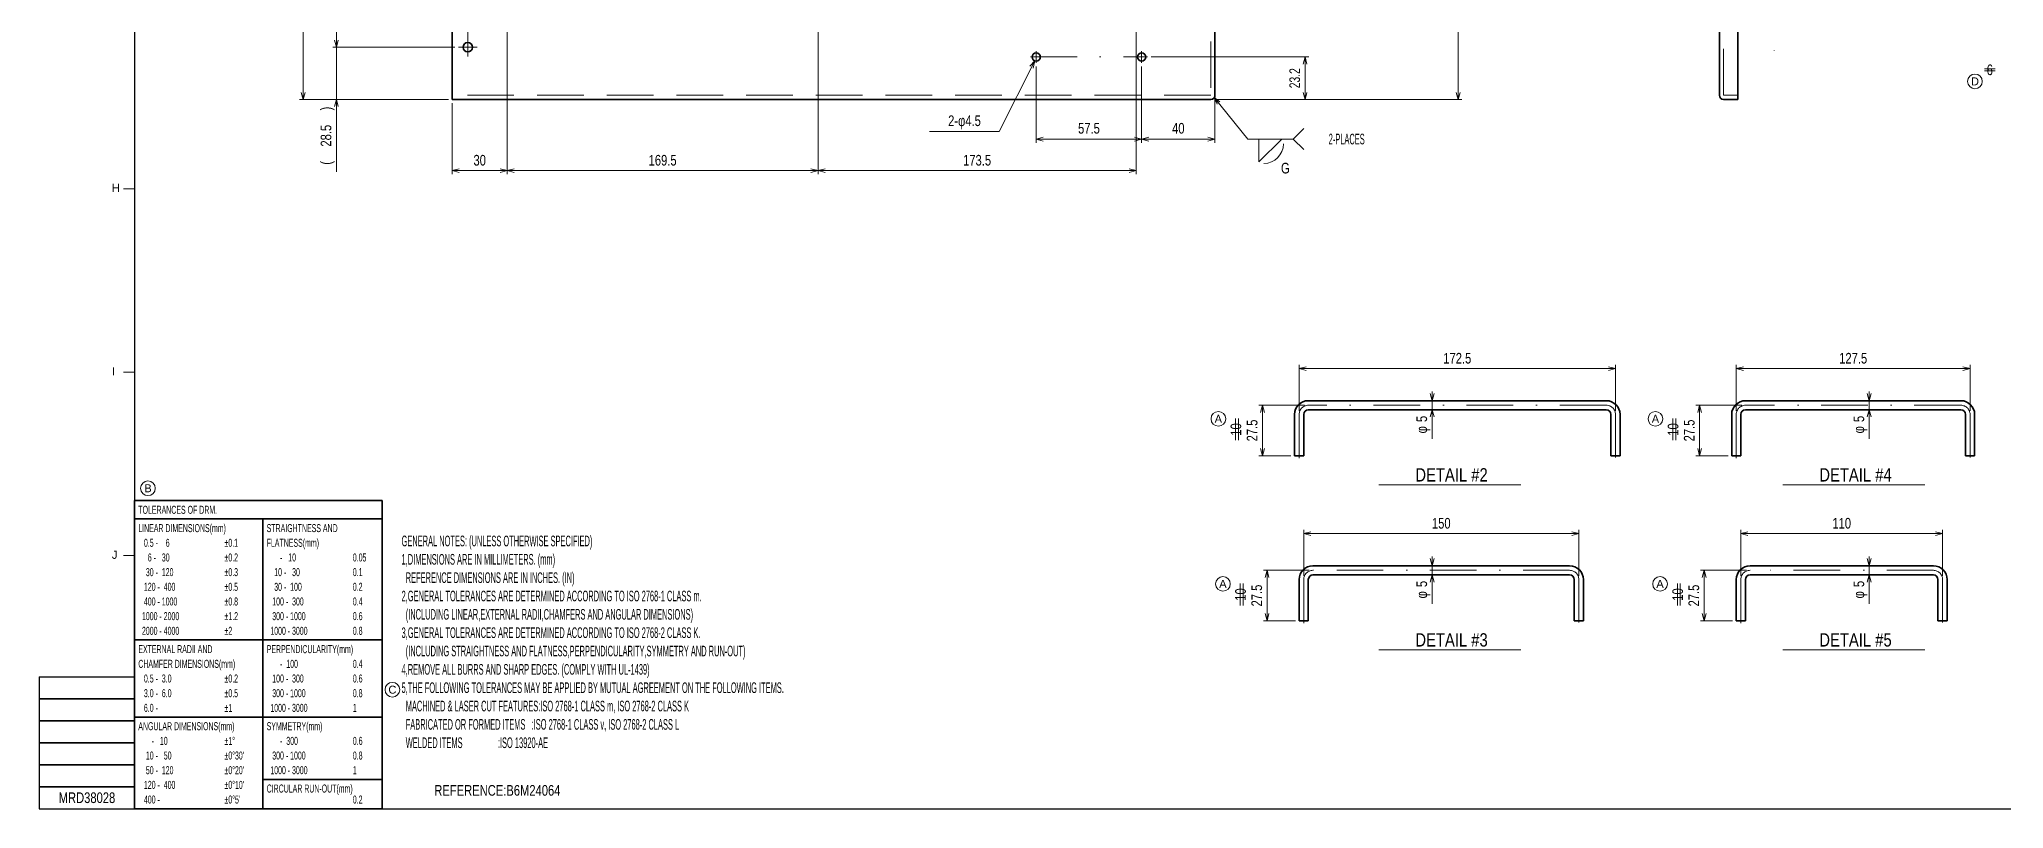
# Model space of a CAD drawing. Header units: millimetres. Extents: x 10 to 832, y 7 to 590.
# Drawn here: x 10 to 545, y 15 to 225 of the extents above; entities that cross this region are included whole.
import ezdxf
from ezdxf.enums import TextEntityAlignment as Align

# ---------------------------------------------------------------- set-up
doc = ezdxf.new("R2010")
doc.units = ezdxf.units.MM
doc.linetypes.add('DASHDOT', pattern=[25.3, 12.7, -6.3, 0, -6.3])
doc.linetypes.add('DASHED', pattern=[19, 12.7, -6.3])
for name, color, linetype in [('GR1_01', 7, 'Continuous'), ('GR1_05', 7, 'Continuous'), ('GR1_16', 7, 'Continuous'), ('GR2_02', 7, 'Continuous'), ('図面枠B6M', 7, 'Continuous'), ('表題、部品表_Layer1', 7, 'Continuous')]:
    doc.layers.add(name, color=color, linetype=linetype)
doc.styles.add('HG丸ｺﾞｼｯｸM-PRO', font='')
doc.styles.get('HG丸ｺﾞｼｯｸM-PRO').set_extended_font_data('HG丸ｺﾞｼｯｸM-PRO')

# ---------------------------------------------------------------- blocks, each defined once
blk = doc.blocks.new('BLKF023')
at = {"layer": '図面枠B6M', "color": 2, "linetype": 'Continuous', "lineweight": 25}
for p, q in [((35.5, 584), (35.5, 15)), ((9.5, 51), (9.5, 15)), ((9.5, 51), (35.5, 51)), ((9.5, 15), (831.5, 15))]:
    blk.add_line(p, q, dxfattribs=at)
at = {"layer": '図面枠B6M', "color": 4, "linetype": 'Continuous', "lineweight": 13}
for p, q in [((32.5, 184), (35.5, 184)), ((32.5, 134), (35.5, 134)), ((32.5, 84), (35.5, 84))]:
    blk.add_line(p, q, dxfattribs=at)
at = {"layer": '図面枠B6M', "color": 3, "linetype": 'Continuous', "lineweight": 35}
for p, q in [((9.5, 45), (35.5, 45)), ((9.5, 39), (35.5, 39)), ((9.5, 33), (35.5, 33)), ((9.5, 27), (35.5, 27)), ((9.5, 21), (35.5, 21))]:
    blk.add_line(p, q, dxfattribs=at)
at = {"layer": '図面枠B6M', "color": 4, "linetype": 'Continuous', "lineweight": 13, "style": 'HG丸ｺﾞｼｯｸM-PRO'}
for s, width, p in [('H', 1.00207, (29.29, 182.45)), ('I', 1.00207, (29.29, 132.45)), ('J', 1.005117, (29.29, 82.45))]:
    blk.add_text(s, height=2.25, dxfattribs=dict(at, width=width)).set_placement(p, align=Align.BOTTOM_LEFT)
blk = doc.blocks.new('BLKF035')
at = {"layer": 'GR2_02', "color": 3, "linetype": 'Continuous', "lineweight": 35}
for p, q in [((356.79, 81.25), (426.79, 81.25)), ((353.04, 66.25), (353.04, 77.5)), ((355.54, 66.25), (355.54, 77.5)), ((426.79, 78.75), (356.79, 78.75)), ((428.04, 66.25), (428.04, 77.5)), ((430.54, 77.5), (430.54, 66.25)), ((355.54, 66.25), (353.04, 66.25)), ((430.54, 66.25), (428.04, 66.25))]:
    blk.add_line(p, q, dxfattribs=at)
at = {"layer": 'GR2_02', "color": 4, "linetype": 'DASHDOT', "lineweight": 13}
for p, q in [((354.29, 77.5), (354.29, 65.62)), ((426.79, 80), (356.79, 80)), ((429.29, 77.5), (429.29, 65.8))]:
    blk.add_line(p, q, dxfattribs=at)
at = {"layer": 'GR2_02', "color": 3, "linetype": 'Continuous', "lineweight": 35}
for centre, radius, start, end in [((356.79, 77.5), 3.75, 90, 180), ((426.79, 77.5), 3.75, 0, 90), ((356.79, 77.5), 1.25, 90, 180), ((426.79, 77.5), 1.25, 0, 90)]:
    blk.add_arc(centre, radius, start, end, dxfattribs=at)
at = {"layer": 'GR2_02', "color": 4, "linetype": 'DASHDOT', "lineweight": 13}
for centre, start, end in [((356.79, 77.5), 90, 180), ((426.79, 77.5), 0, 90)]:
    blk.add_arc(centre, 2.5, start, end, dxfattribs=at)
blk = doc.blocks.new('FXTIP_ARROW_S')
at = {"color": 0, "linetype": 'Continuous', "lineweight": -2}
for q in [(-1, 0), (-0.97, 0.26), (-0.97, -0.26)]:
    blk.add_line((0, 0), q, dxfattribs=at)
blk = doc.blocks.new('FXTIP_ARROW_E')
at = {"color": 0, "linetype": 'Continuous', "lineweight": -2}
for q in [(-1, 0), (-0.97, 0.26), (-0.97, -0.26)]:
    blk.add_line((0, 0), q, dxfattribs=at)
blk = doc.blocks.new('BLKF036')
at = {"layer": 'GR2_02', "color": 3, "linetype": 'Continuous', "lineweight": 35}
for p, q in [((355.54, 126.25), (436.79, 126.25)), ((436.79, 123.75), (355.54, 123.75)), ((351.79, 111.25), (351.79, 122.5)), ((354.29, 111.25), (354.29, 122.5)), ((438.04, 111.25), (438.04, 122.5)), ((440.54, 122.5), (440.54, 111.25)), ((354.29, 111.25), (351.79, 111.25)), ((440.54, 111.25), (438.04, 111.25))]:
    blk.add_line(p, q, dxfattribs=at)
at = {"layer": 'GR2_02', "color": 4, "linetype": 'DASHDOT', "lineweight": 13}
for p, q in [((436.79, 125), (355.54, 125)), ((353.04, 122.5), (353.04, 110.62)), ((439.29, 122.5), (439.29, 110.8))]:
    blk.add_line(p, q, dxfattribs=at)
at = {"layer": 'GR2_02', "color": 3, "linetype": 'Continuous', "lineweight": 35}
for centre, radius, start, end in [((355.54, 122.5), 3.75, 90, 180), ((355.54, 122.5), 1.25, 90, 180), ((436.79, 122.5), 3.75, 0, 90), ((436.79, 122.5), 1.25, 0, 90)]:
    blk.add_arc(centre, radius, start, end, dxfattribs=at)
at = {"layer": 'GR2_02', "color": 4, "linetype": 'DASHDOT', "lineweight": 13}
for centre, start, end in [((355.54, 122.5), 90, 180), ((436.79, 122.5), 0, 90)]:
    blk.add_arc(centre, 2.5, start, end, dxfattribs=at)
blk = doc.blocks.new('BLKF037')
at = {"layer": 'GR1_01', "color": 3, "linetype": 'Continuous', "lineweight": 35}
for p, q in [((467.63, 209.52), (467.63, 452.22)), ((468.78, 453.37), (472.63, 453.37)), ((472.63, 404.68), (472.63, 453.37)), ((472.63, 208.37), (472.63, 399.68)), ((468.78, 208.37), (472.63, 208.37))]:
    blk.add_line(p, q, dxfattribs=at)
at = {"layer": 'GR1_01', "color": 4, "linetype": 'DASHED', "lineweight": 13}
for p, q in [((468.78, 209.52), (468.78, 452.22)), ((468.78, 452.22), (472.63, 452.22)), ((472.63, 209.52), (468.78, 209.52))]:
    blk.add_line(p, q, dxfattribs=at)
at = {"layer": 'GR1_01', "color": 3, "linetype": 'Continuous', "lineweight": 35}
for centre, start, end in [((468.78, 452.22), 90, 180), ((468.78, 209.52), 180, 270)]:
    blk.add_arc(centre, 1.15, start, end, dxfattribs=at)
blk = doc.blocks.new('BLKF054')
at = {"layer": 'GR1_16', "color": 4, "linetype": 'Continuous', "lineweight": 13}
for p, q in [((342.08, 197.58), (342.08, 191.33)), ((342.08, 191.33), (348.33, 197.58))]:
    blk.add_line(p, q, dxfattribs=at)
blk.add_arc((343.23, 196.43), 5.55, 271.8605, 358.1395, dxfattribs=at)
blk = doc.blocks.new('BLKF057')
at = {"layer": 'GR2_02', "color": 3, "linetype": 'Continuous', "lineweight": 35}
for p, q in [((475.98, 81.25), (525.98, 81.25)), ((472.23, 66.25), (472.23, 77.5)), ((474.73, 66.25), (474.73, 77.5)), ((525.98, 78.75), (475.98, 78.75)), ((527.23, 66.25), (527.23, 77.5)), ((529.73, 77.5), (529.73, 66.25)), ((474.73, 66.25), (472.23, 66.25)), ((529.73, 66.25), (527.23, 66.25))]:
    blk.add_line(p, q, dxfattribs=at)
at = {"layer": 'GR2_02', "color": 4, "linetype": 'DASHDOT', "lineweight": 13}
for p, q in [((473.48, 77.5), (473.48, 65.62)), ((525.98, 80), (475.98, 80)), ((528.48, 77.5), (528.48, 65.8))]:
    blk.add_line(p, q, dxfattribs=at)
at = {"layer": 'GR2_02', "color": 3, "linetype": 'Continuous', "lineweight": 35}
for centre, radius, start, end in [((475.98, 77.5), 3.75, 90, 180), ((525.98, 77.5), 3.75, 0, 90), ((475.98, 77.5), 1.25, 90, 180), ((525.98, 77.5), 1.25, 0, 90)]:
    blk.add_arc(centre, radius, start, end, dxfattribs=at)
at = {"layer": 'GR2_02', "color": 4, "linetype": 'DASHDOT', "lineweight": 13}
for centre, start, end in [((475.98, 77.5), 90, 180), ((525.98, 77.5), 0, 90)]:
    blk.add_arc(centre, 2.5, start, end, dxfattribs=at)
blk = doc.blocks.new('BLKF058')
at = {"layer": 'GR2_02', "color": 3, "linetype": 'Continuous', "lineweight": 35}
for p, q in [((474.73, 126.25), (533.48, 126.25)), ((533.48, 123.75), (474.73, 123.75)), ((470.98, 111.25), (470.98, 122.5)), ((473.48, 111.25), (473.48, 122.5)), ((534.73, 111.25), (534.73, 122.5)), ((537.23, 122.5), (537.23, 111.25)), ((473.48, 111.25), (470.98, 111.25)), ((537.23, 111.25), (534.73, 111.25))]:
    blk.add_line(p, q, dxfattribs=at)
at = {"layer": 'GR2_02', "color": 4, "linetype": 'DASHDOT', "lineweight": 13}
for p, q in [((533.48, 125), (474.73, 125)), ((472.23, 122.5), (472.23, 110.62)), ((535.98, 122.5), (535.98, 110.8))]:
    blk.add_line(p, q, dxfattribs=at)
at = {"layer": 'GR2_02', "color": 3, "linetype": 'Continuous', "lineweight": 35}
for centre, radius, start, end in [((474.73, 122.5), 3.75, 90, 180), ((474.73, 122.5), 1.25, 90, 180), ((533.48, 122.5), 3.75, 0, 90), ((533.48, 122.5), 1.25, 0, 90)]:
    blk.add_arc(centre, radius, start, end, dxfattribs=at)
at = {"layer": 'GR2_02', "color": 4, "linetype": 'DASHDOT', "lineweight": 13}
for centre, start, end in [((474.73, 122.5), 90, 180), ((533.48, 122.5), 0, 90)]:
    blk.add_arc(centre, 2.5, start, end, dxfattribs=at)
blk = doc.blocks.new('BLKF070')
at = {"layer": 'GR1_05', "color": 4, "linetype": 'Continuous', "lineweight": 13}
blk.add_circle((331, 121.3), 2, dxfattribs=at)
at = {"layer": 'GR1_05', "color": 4, "linetype": 'Continuous', "lineweight": 13, "style": 'HG丸ｺﾞｼｯｸM-PRO', "width": 1.042301}
blk.add_text('A', height=2.18, dxfattribs=at).set_placement((331, 121.3), align=Align.MIDDLE_CENTER)
blk = doc.blocks.new('BLKF071')
at = {"layer": 'GR1_05', "color": 4, "linetype": 'Continuous', "lineweight": 13}
blk.add_circle((332.25, 76.3), 2, dxfattribs=at)
at = {"layer": 'GR1_05', "color": 4, "linetype": 'Continuous', "lineweight": 13, "style": 'HG丸ｺﾞｼｯｸM-PRO', "width": 1.042301}
blk.add_text('A', height=2.18, dxfattribs=at).set_placement((332.25, 76.3), align=Align.MIDDLE_CENTER)
blk = doc.blocks.new('BLKF072')
at = {"layer": 'GR1_05', "color": 4, "linetype": 'Continuous', "lineweight": 13}
blk.add_circle((451.44, 76.3), 2, dxfattribs=at)
at = {"layer": 'GR1_05', "color": 4, "linetype": 'Continuous', "lineweight": 13, "style": 'HG丸ｺﾞｼｯｸM-PRO', "width": 1.042301}
blk.add_text('A', height=2.18, dxfattribs=at).set_placement((451.44, 76.3), align=Align.MIDDLE_CENTER)
blk = doc.blocks.new('BLKF073')
at = {"layer": 'GR1_05', "color": 4, "linetype": 'Continuous', "lineweight": 13}
blk.add_circle((450.19, 121.3), 2, dxfattribs=at)
at = {"layer": 'GR1_05', "color": 4, "linetype": 'Continuous', "lineweight": 13, "style": 'HG丸ｺﾞｼｯｸM-PRO', "width": 1.042301}
blk.add_text('A', height=2.18, dxfattribs=at).set_placement((450.19, 121.3), align=Align.MIDDLE_CENTER)
blk = doc.blocks.new('BLKF076')
at = {"layer": '図面枠B6M', "color": 3, "linetype": 'Continuous', "lineweight": 35}
for p, q in [((35.5, 99), (103, 99)), ((35.5, 99), (35.5, 15)), ((103, 15), (103, 99)), ((35.5, 94), (103, 94)), ((70.5, 15), (70.5, 94)), ((35.5, 61), (70.5, 61)), ((70.5, 61), (103, 61)), ((35.5, 40), (70.5, 40)), ((70.5, 40), (103, 40)), ((70.5, 23), (103, 23)), ((35.5, 15), (103, 15))]:
    blk.add_line(p, q, dxfattribs=at)
at = {"layer": '図面枠B6M', "color": 4, "linetype": 'Continuous', "lineweight": 13, "style": 'HG丸ｺﾞｼｯｸM-PRO'}
for s, height, width, p in [('TOLERANCES OF DRM.', 2.1818, 0.522208, (36.5, 96.5)), ('LINEAR DIMENSIONS(mm)', 2.1818, 0.521664, (36.5, 91.5)), ('STRAIGHTNESS AND', 2.1818, 0.521949, (71.5, 91.5)), (' 0.5 -    6', 2.1818, 0.524049, (37.5, 87.5)), ('±0.1', 2.182, 0.52198, (60, 87.5)), ('FLATNESS(mm)', 2.1818, 0.521994, (71.5, 87.5)), ('  30 -  120', 2.1818, 0.522893, (37.5, 79.5)), ('   6 -   30', 2.1818, 0.52397, (37.5, 83.5)), ('±0.2', 2.182, 0.52198, (60, 83.5)), ('±0.3', 2.182, 0.52198, (60, 79.5)), ('  10 -   30', 2.1818, 0.523391, (72.5, 79.5)), ('     -   10', 2.1818, 0.524651, (72.5, 83.5)), ('0.05', 2.182, 0.52205, (95, 83.5)), ('0.1', 2.182, 0.522424, (95, 79.5)), (' 120 -  400', 2.1818, 0.52246, (37.5, 75.5)), ('±0.5', 2.182, 0.52198, (60, 75.5)), ('  30 -  100', 2.1818, 0.522893, (72.5, 75.5)), ('0.2', 2.182, 0.522424, (95, 75.5)), (' 400 - 1000', 2.1818, 0.52208, (37.5, 71.5)), ('±0.8', 2.182, 0.52198, (60, 71.5)), (' 100 -  300', 2.1818, 0.52246, (72.5, 71.5)), ('0.4', 2.182, 0.522424, (95, 71.5)), ('2000 - 4000', 2.1818, 0.521744, (37.5, 63.5)), ('1000 - 2000', 2.1818, 0.521744, (37.5, 67.5)), ('±1.2', 2.182, 0.52198, (60, 67.5)), ('±2', 2.182, 0.521216, (60, 63.5)), ('1000 - 3000', 2.1818, 0.521744, (72.5, 63.5)), (' 300 - 1000', 2.1818, 0.52208, (72.5, 67.5)), ('0.6', 2.182, 0.522424, (95, 67.5)), ('0.8', 2.182, 0.522424, (95, 63.5)), ('EXTERNAL RADII AND', 2.1818, 0.522426, (36.5, 58.5)), ('PERPENDICULARITY(mm)', 2.1818, 0.521822, (71.5, 58.5)), ('CHAMFER DIMENSIONS(mm)', 2.1818, 0.521615, (36.5, 54.5)), ('     -  100', 2.1818, 0.52397, (72.5, 54.5)), ('0.4', 2.182, 0.522424, (95, 54.5)), (' 0.5 -  3.0', 2.1818, 0.523514, (37.5, 50.5)), ('±0.2', 2.182, 0.52198, (60, 50.5)), (' 100 -  300', 2.1818, 0.52246, (72.5, 50.5)), ('0.6', 2.182, 0.522424, (95, 50.5)), (' 3.0 -  6.0', 2.1818, 0.523514, (37.5, 46.5)), (' 6.0 -', 2.182, 0.523279, (37.5, 42.5)), ('±0.5', 2.182, 0.52198, (60, 46.5)), ('±1', 2.182, 0.521216, (60, 42.5)), ('1000 - 3000', 2.1818, 0.521744, (72.5, 42.5)), (' 300 - 1000', 2.1818, 0.52208, (72.5, 46.5)), ('0.8', 2.182, 0.522424, (95, 46.5)), ('1', 2.18, 0.521199, (95, 42.5)), ('ANGULAR DIMENSIONS(mm)', 2.1818, 0.521887, (36.5, 37.5)), ('SYMMETRY(mm)', 2.1818, 0.521222, (71.5, 37.5)), ('     -   10', 2.1818, 0.524651, (37.5, 33.5)), ('±1°', 2.182, 0.52122, (60, 33.5)), ('     -  300', 2.1818, 0.52397, (72.5, 33.5)), ('0.6', 2.182, 0.522424, (95, 33.5)), ('  10 -   50', 2.1818, 0.523391, (37.5, 29.5)), ("±0°30'", 2.182, 0.521679, (60, 29.5)), (' 300 - 1000', 2.1818, 0.52208, (72.5, 29.5)), ('0.8', 2.182, 0.522424, (95, 29.5)), (' 120 -  400', 2.1818, 0.52246, (37.5, 21.5)), ('  50 -  120', 2.1818, 0.522893, (37.5, 25.5)), ("±0°20'", 2.182, 0.521679, (60, 25.5)), ("±0°10'", 2.182, 0.521679, (60, 21.5)), ('CIRCULAR RUN-OUT(mm)', 2.1818, 0.521639, (71.5, 20.5)), ('1000 - 3000', 2.1818, 0.521744, (72.5, 25.5)), ('1', 2.18, 0.521199, (95, 25.5)), (' 400 -', 2.182, 0.52234, (37.5, 17.5)), ("±0°5'", 2.182, 0.521776, (60, 17.5)), ('0.2', 2.182, 0.522424, (95, 17.5))]:
    blk.add_text(s, height=height, dxfattribs=dict(at, width=width)).set_placement(p, align=Align.MIDDLE_LEFT)
blk = doc.blocks.new('BLKF077')
at = {"layer": '表題、部品表_Layer1', "color": 4, "linetype": 'Continuous', "lineweight": 13}
blk.add_circle((39.14, 102.37), 2, dxfattribs=at)
at = {"layer": '表題、部品表_Layer1', "color": 4, "linetype": 'Continuous', "lineweight": 13, "style": 'HG丸ｺﾞｼｯｸM-PRO', "width": 1.04272}
blk.add_text('B', height=2.18, dxfattribs=at).set_placement((39.14, 102.37), align=Align.MIDDLE_CENTER)
blk = doc.blocks.new('BLKF106')
at = {"layer": 'GR1_01', "color": 3, "linetype": 'Continuous', "lineweight": 35}
for p, q in [((328.94, 453.37), (122.09, 453.37)), ((122.09, 208.37), (122.09, 453.37)), ((330.09, 209.52), (330.09, 452.22)), ((328.94, 208.37), (122.09, 208.37))]:
    blk.add_line(p, q, dxfattribs=at)
at = {"layer": 'GR1_01', "color": 4, "linetype": 'DASHED', "lineweight": 13}
for p, q in [((122.09, 452.22), (328.94, 452.22)), ((328.94, 452.22), (328.94, 209.52)), ((328.94, 209.52), (122.09, 209.52))]:
    blk.add_line(p, q, dxfattribs=at)
at = {"layer": 'GR1_01', "color": 3, "linetype": 'Continuous', "lineweight": 35}
for centre, start, end in [((328.94, 452.22), 0, 90), ((328.94, 209.52), 270, 0)]:
    blk.add_arc(centre, 1.15, start, end, dxfattribs=at)
blk = doc.blocks.new('BLKF110')
at = {"layer": '表題、部品表_Layer1', "color": 4, "linetype": 'Continuous', "lineweight": 13}
blk.add_circle((105.79, 47.45), 2, dxfattribs=at)
at = {"layer": '表題、部品表_Layer1', "color": 4, "linetype": 'Continuous', "lineweight": 13, "style": 'HG丸ｺﾞｼｯｸM-PRO', "width": 1.042931}
blk.add_text('C', height=2.18, dxfattribs=at).set_placement((105.79, 47.45), align=Align.MIDDLE_CENTER)
blk = doc.blocks.new('BLKF114')
at = {"layer": 'GR1_05', "color": 4, "linetype": 'Continuous', "lineweight": 13}
blk.add_circle((537.32, 213.3), 2, dxfattribs=at)
at = {"layer": 'GR1_05', "color": 4, "linetype": 'Continuous', "lineweight": 13, "style": 'HG丸ｺﾞｼｯｸM-PRO', "width": 1.042833}
blk.add_text('D', height=2.18, dxfattribs=at).set_placement((537.32, 213.3), align=Align.MIDDLE_CENTER)

msp = doc.modelspace()

# ---------------------------------------------------------------- linework, layer by layer
at = {"layer": 'GR1_01', "color": 4, "linetype": 'DASHDOT', "lineweight": 13}
for p, q in [((126.34, 220.07), (126.34, 442.67)), ((482.53, 393.26), (482.53, 217.09)), ((128.89, 222.62), (123.79, 222.62)), ((279.77, 219.97), (311.67, 219.97)), ((281.34, 218.39), (281.34, 221.54)), ((310.09, 218.39), (310.09, 221.54))]:
    msp.add_line(p, q, dxfattribs=at)
at = {"layer": 'GR1_01', "color": 3, "linetype": 'Continuous', "lineweight": 35}
for centre, radius in [((126.34, 222.62), 1.3), ((281.34, 219.97), 1.12), ((310.09, 219.97), 1.12)]:
    msp.add_circle(centre, radius, dxfattribs=at)
at = {"layer": 'GR1_05', "color": 7, "linetype": 'Continuous', "lineweight": 13}
for p, q in [((539.89, 216.71), (542.85, 216.71)), ((539.89, 216.21), (542.85, 216.21))]:
    msp.add_line(p, q, dxfattribs=at)
at = {"layer": 'GR1_05', "color": 4, "linetype": 'Continuous', "lineweight": 13}
for p, q in [((335.72, 115.44), (335.72, 121.36)), ((336.52, 115.44), (336.52, 121.36)), ((454.92, 115.44), (454.92, 121.36)), ((455.72, 115.44), (455.72, 121.36)), ((336.97, 70.44), (336.97, 76.36)), ((337.77, 70.44), (337.77, 76.36)), ((456.17, 70.44), (456.17, 76.36)), ((456.97, 70.44), (456.97, 76.36))]:
    msp.add_line(p, q, dxfattribs=at)
at = {"layer": 'GR1_16', "color": 4, "linetype": 'Continuous', "lineweight": 13}
for p, q in [((81.46, 208.37), (81.46, 453.37)), ((396.38, 208.37), (396.38, 453.37)), ((90.5, 222.62), (90.5, 295.12)), ((137.09, 229.74), (137.09, 187.98)), ((221.84, 229.74), (221.84, 187.98)), ((308.59, 229.74), (308.59, 187.98)), ((122.79, 222.62), (89.5, 222.62)), ((90.5, 208.37), (90.5, 222.62)), ((312.67, 219.97), (355.64, 219.97)), ((354.64, 208.37), (354.64, 219.97)), ((280.95, 218.91), (271.27, 199.62)), ((281.34, 217.39), (281.34, 196.56)), ((310.09, 217.39), (310.09, 196.56)), ((121.09, 208.37), (80.46, 208.37)), ((121.09, 208.37), (89.5, 208.37)), ((90.5, 188.61), (90.5, 208.37)), ((122.09, 207.37), (122.09, 187.98)), ((329.82, 208.9), (339.04, 197.58)), ((329.94, 208.37), (397.38, 208.37)), ((329.94, 208.37), (355.64, 208.37)), ((330.09, 208.52), (330.09, 196.56)), ((271.27, 199.62), (252.28, 199.62)), ((354.3, 200.44), (351.43, 197.58)), ((281.34, 197.56), (310.09, 197.56)), ((310.09, 197.56), (330.09, 197.56)), ((339.04, 197.58), (351.43, 197.58)), ((354.3, 194.71), (351.43, 197.58)), ((122.09, 188.98), (137.09, 188.98)), ((137.09, 188.98), (221.84, 188.98)), ((221.84, 188.98), (308.59, 188.98)), ((353.04, 123.5), (353.04, 136)), ((353.04, 135), (439.29, 135)), ((439.29, 123.5), (439.29, 136)), ((472.23, 123.5), (472.23, 136)), ((472.23, 135), (535.98, 135)), ((535.98, 123.5), (535.98, 136)), ((389.29, 126.25), (389.29, 128.75)), ((508.48, 126.25), (508.48, 128.75)), ((354.54, 125), (342.04, 125)), ((343.04, 111.25), (343.04, 125)), ((389.29, 123.75), (389.29, 126.25)), ((389.29, 115.83), (389.29, 123.75)), ((473.73, 125), (461.23, 125)), ((462.23, 111.25), (462.23, 125)), ((508.48, 123.75), (508.48, 126.25)), ((508.48, 115.83), (508.48, 123.75)), ((350.79, 111.25), (342.04, 111.25)), ((469.98, 111.25), (461.23, 111.25)), ((374.75, 103.33), (413.47, 103.33)), ((484.9, 103.33), (523.62, 103.33)), ((354.29, 78.5), (354.29, 91)), ((354.29, 90), (429.29, 90)), ((429.29, 78.5), (429.29, 91)), ((473.48, 78.5), (473.48, 91)), ((473.48, 90), (528.48, 90)), ((528.48, 78.5), (528.48, 91)), ((389.29, 81.25), (389.29, 83.75)), ((389.29, 78.75), (389.29, 81.25)), ((508.48, 81.25), (508.48, 83.75)), ((508.48, 78.75), (508.48, 81.25)), ((355.79, 80), (343.29, 80)), ((344.29, 66.25), (344.29, 80)), ((389.29, 70.83), (389.29, 78.75)), ((474.98, 80), (462.48, 80)), ((463.48, 66.25), (463.48, 80)), ((508.48, 70.83), (508.48, 78.75)), ((352.04, 66.25), (343.29, 66.25)), ((471.23, 66.25), (462.48, 66.25)), ((374.75, 58.33), (413.47, 58.33)), ((484.9, 58.33), (523.62, 58.33))]:
    msp.add_line(p, q, dxfattribs=at)

# ---------------------------------------------------------------- block references
at = {"layer": 'GR1_01', "color": 3, "linetype": 'Continuous', "lineweight": 35}
for name in ['BLKF106', 'BLKF037']:
    msp.add_blockref(name, (0, 0), dxfattribs=at)
at = {"layer": 'GR1_05', "color": 4, "linetype": 'Continuous', "lineweight": 13}
for name in ['BLKF114', 'BLKF070', 'BLKF073', 'BLKF071', 'BLKF072']:
    msp.add_blockref(name, (0, 0), dxfattribs=at)
at = {"layer": 'GR1_16', "color": 4, "linetype": 'Continuous', "lineweight": 13, "xscale": 2, "yscale": 2}
for name, p, rotation in [('FXTIP_ARROW_S', (90.5, 222.62), 270), ('FXTIP_ARROW_E', (354.64, 219.97), 90), ('FXTIP_ARROW_S', (280.95, 218.91), 63.34965523199222), ('FXTIP_ARROW_S', (81.46, 208.37), 270), ('FXTIP_ARROW_S', (329.82, 208.9), 129.1427344239373), ('FXTIP_ARROW_S', (354.64, 208.37), 270), ('FXTIP_ARROW_S', (396.38, 208.37), 270), ('FXTIP_ARROW_E', (90.5, 208.37), 90), ('FXTIP_ARROW_S', (281.34, 197.56), 180), ('FXTIP_ARROW_E', (310.09, 197.56), 360), ('FXTIP_ARROW_S', (310.09, 197.56), 180), ('FXTIP_ARROW_E', (330.09, 197.56), 360), ('FXTIP_ARROW_S', (122.09, 188.98), 180), ('FXTIP_ARROW_E', (137.09, 188.98), 360), ('FXTIP_ARROW_S', (137.09, 188.98), 180), ('FXTIP_ARROW_E', (221.84, 188.98), 360), ('FXTIP_ARROW_S', (221.84, 188.98), 180), ('FXTIP_ARROW_E', (308.59, 188.98), 360), ('FXTIP_ARROW_S', (353.04, 135), 180), ('FXTIP_ARROW_E', (439.29, 135), 360), ('FXTIP_ARROW_S', (472.23, 135), 180), ('FXTIP_ARROW_E', (535.98, 135), 360), ('FXTIP_ARROW_E', (343.04, 125), 90), ('FXTIP_ARROW_S', (389.29, 126.25), 270), ('FXTIP_ARROW_E', (389.29, 123.75), 90), ('FXTIP_ARROW_E', (462.23, 125), 90), ('FXTIP_ARROW_S', (508.48, 126.25), 270), ('FXTIP_ARROW_E', (508.48, 123.75), 90), ('FXTIP_ARROW_S', (343.04, 111.25), 270), ('FXTIP_ARROW_S', (462.23, 111.25), 270), ('FXTIP_ARROW_S', (354.29, 90), 180), ('FXTIP_ARROW_E', (429.29, 90), 360), ('FXTIP_ARROW_S', (473.48, 90), 180), ('FXTIP_ARROW_E', (528.48, 90), 360), ('FXTIP_ARROW_S', (389.29, 81.25), 270), ('FXTIP_ARROW_S', (508.48, 81.25), 270), ('FXTIP_ARROW_E', (344.29, 80), 90), ('FXTIP_ARROW_E', (389.29, 78.75), 90), ('FXTIP_ARROW_E', (463.48, 80), 90), ('FXTIP_ARROW_E', (508.48, 78.75), 90), ('FXTIP_ARROW_S', (344.29, 66.25), 270), ('FXTIP_ARROW_S', (463.48, 66.25), 270)]:
    msp.add_blockref(name, p, dxfattribs=dict(at, rotation=rotation))
at = {"layer": 'GR1_16', "color": 4, "linetype": 'Continuous', "lineweight": 13}
msp.add_blockref('BLKF054', (0, 0), dxfattribs=at)
at = {"layer": 'GR2_02', "color": 3, "linetype": 'Continuous', "lineweight": 35}
for name in ['BLKF036', 'BLKF058', 'BLKF035', 'BLKF057']:
    msp.add_blockref(name, (0, 0), dxfattribs=at)
at = {"layer": '図面枠B6M', "color": 4, "linetype": 'Continuous', "lineweight": 13}
for name in ['BLKF023', 'BLKF076']:
    msp.add_blockref(name, (0, 0), dxfattribs=at)
at = {"layer": '表題、部品表_Layer1', "color": 4, "linetype": 'Continuous', "lineweight": 13}
for name in ['BLKF077', 'BLKF110']:
    msp.add_blockref(name, (0, 0), dxfattribs=at)

# ---------------------------------------------------------------- texts
at = {"layer": 'GR1_05', "color": 6, "linetype": 'Continuous', "lineweight": 35, "style": 'HG丸ｺﾞｼｯｸM-PRO', "width": 0.784542}
msp.add_text('6', height=2.91, rotation=0, dxfattribs=at).set_placement((541.37, 216.46), align=Align.MIDDLE_CENTER)
at = {"layer": 'GR1_05', "color": 3, "linetype": 'Continuous', "lineweight": 35, "style": 'HG丸ｺﾞｼｯｸM-PRO', "width": 0.784542}
for p in [(338.12, 118.4), (457.32, 118.4), (339.37, 73.4), (458.57, 73.4)]:
    msp.add_text('10', height=2.909, rotation=90, dxfattribs=at).set_placement(p, align=Align.BOTTOM_CENTER)
at = {"layer": 'GR1_16', "color": 3, "linetype": 'Continuous', "lineweight": 35, "style": 'HG丸ｺﾞｼｯｸM-PRO'}
for s, height, rotation, width, p in [('23.2', 2.909, 90, 0.724512, (354.14, 214.17)), ('57.5', 2.909, 0, 0.784749, (295.72, 198.19)), ('40', 2.909, 0, 0.784542, (320.09, 198.19)), ('30', 2.909, 0, 0.784542, (129.59, 189.48)), ('169.5', 2.909, 0, 0.7847, (179.47, 189.48)), ('173.5', 2.909, 0, 0.7847, (265.22, 189.48)), ('172.5', 2.909, 0, 0.7847, (396.16, 135.5)), ('127.5', 2.909, 0, 0.7847, (504.11, 135.5)), ('27.5', 2.909, 90, 0.784749, (342.54, 118.12)), ('5', 2.91, 90, 0.784542, (388.79, 121.27)), ('φ', 2.91, 90, 0.781842, (388.79, 118.31)), ('27.5', 2.909, 90, 0.784749, (461.73, 118.12)), ('5', 2.91, 90, 0.784542, (507.98, 121.27)), ('φ', 2.91, 90, 0.781842, (507.98, 118.31)), ('150', 2.909, 0, 0.784542, (391.79, 90.5)), ('110', 2.909, 0, 0.784542, (500.98, 90.5)), ('27.5', 2.909, 90, 0.784749, (343.79, 73.12)), ('5', 2.91, 90, 0.784542, (388.79, 76.27)), ('27.5', 2.909, 90, 0.784749, (462.98, 73.12)), ('5', 2.91, 90, 0.784542, (507.98, 76.27)), ('φ', 2.91, 90, 0.781842, (388.79, 73.31)), ('φ', 2.91, 90, 0.781842, (507.98, 73.31))]:
    msp.add_text(s, height=height, rotation=rotation, dxfattribs=dict(at, width=width)).set_placement(p, align=Align.BOTTOM_CENTER)
at = {"layer": 'GR1_16', "color": 4, "linetype": 'Continuous', "lineweight": 35, "style": 'HG丸ｺﾞｼｯｸM-PRO'}
for s, height, width, p in [(')', 2.91, 0.781868, (90, 205.89)), ('28.5', 2.909, 0.784749, (90, 198.49)), ('(', 2.91, 0.781868, (90, 191.09))]:
    msp.add_text(s, height=height, rotation=90, dxfattribs=dict(at, width=width)).set_placement(p, align=Align.BOTTOM_CENTER)
at = {"layer": 'GR1_16', "color": 3, "linetype": 'Continuous', "lineweight": 35, "style": 'HG丸ｺﾞｼｯｸM-PRO', "width": 0.783565}
msp.add_text('2-φ4.5', height=2.909, dxfattribs=at).set_placement((261.78, 200.25), align=Align.BOTTOM_CENTER)
at = {"layer": 'GR1_16', "color": 3, "linetype": 'Continuous', "lineweight": 35, "style": 'HG丸ｺﾞｼｯｸM-PRO', "width": 0.522311}
msp.add_text('2-PLACES', height=2.909, rotation=360, dxfattribs=at).set_placement((370.92, 197.58), align=Align.MIDDLE_RIGHT)
at = {"layer": 'GR1_16', "color": 3, "linetype": 'Continuous', "lineweight": 35, "style": 'HG丸ｺﾞｼｯｸM-PRO'}
for s, height, width, p in [('G', 2.91, 0.783387, (349.28, 189.65)), ('DETAIL #2', 3.636, 0.830402, (394.59, 106.03)), ('DETAIL #4', 3.636, 0.830402, (504.74, 106.03)), ('DETAIL #3', 3.636, 0.830402, (394.59, 61.03)), ('DETAIL #5', 3.636, 0.830402, (504.74, 61.03))]:
    msp.add_text(s, height=height, dxfattribs=dict(at, width=width)).set_placement(p, align=Align.MIDDLE_CENTER)
at = {"layer": '図面枠B6M', "color": 3, "linetype": 'Continuous', "lineweight": 35, "style": 'HG丸ｺﾞｼｯｸM-PRO'}
for s, width, p in [('GENERAL NOTES: (UNLESS OTHERWISE SPECIFIED)', 0.52211, (108.29, 89.45)), ('1,DIMENSIONS ARE IN MILLIMETERS. (mm)', 0.522052, (108.29, 84.45)), ('  REFERENCE DIMENSIONS ARE IN INCHES. (IN)', 0.522009, (108.29, 79.45)), ('2,GENERAL TOLERANCES ARE DETERMINED ACCORDING TO ISO 2768-1 CLASS m.', 0.522186, (108.29, 74.45)), ('3,GENERAL TOLERANCES ARE DETERMINED ACCORDING TO ISO 2768-2 CLASS K.', 0.52223, (108.29, 64.45)), ('  (INCLUDING LINEAR,EXTERNAL RADII,CHAMFERS AND ANGULAR DIMENSIONS)', 0.522355, (108.29, 69.45)), ('  (INCLUDING STRAIGHTNESS AND FLATNESS,PERPENDICULARITY,SYMMETRY AND RUN-OUT)', 0.522087, (108.29, 59.45)), ('4,REMOVE ALL BURRS AND SHARP EDGES. (COMPLY WITH UL-1439)', 0.52235, (108.29, 54.45)), ('5,THE FOLLOWING TOLERANCES MAY BE APPLIED BY MUTUAL AGREEMENT ON THE FOLLOWING ITEMS.', 0.522482, (108.29, 49.45)), ('  MACHINED & LASER CUT FEATURES:ISO 2768-1 CLASS m, ISO 2768-2 CLASS K', 0.522369, (108.29, 44.45)), ('  FABRICATED OR FORMED ITEMS   :ISO 2768-1 CLASS v, ISO 2768-2 CLASS L', 0.522509, (108.29, 39.45)), ('  WELDED ITEMS                 :ISO 13920-AE', 0.523476, (108.29, 34.45))]:
    msp.add_text(s, height=2.9091, dxfattribs=dict(at, width=width)).set_placement(p, align=Align.TOP_LEFT)
for s, height, width, p in [('REFERENCE:B6M24064', 2.9091, 0.783569, (134.41, 20)), ('MRD38028', 2.909, 0.783793, (22.5, 18))]:
    msp.add_text(s, height=height, dxfattribs=dict(at, width=width)).set_placement(p, align=Align.MIDDLE_CENTER)

doc.saveas('drawing.dxf')
